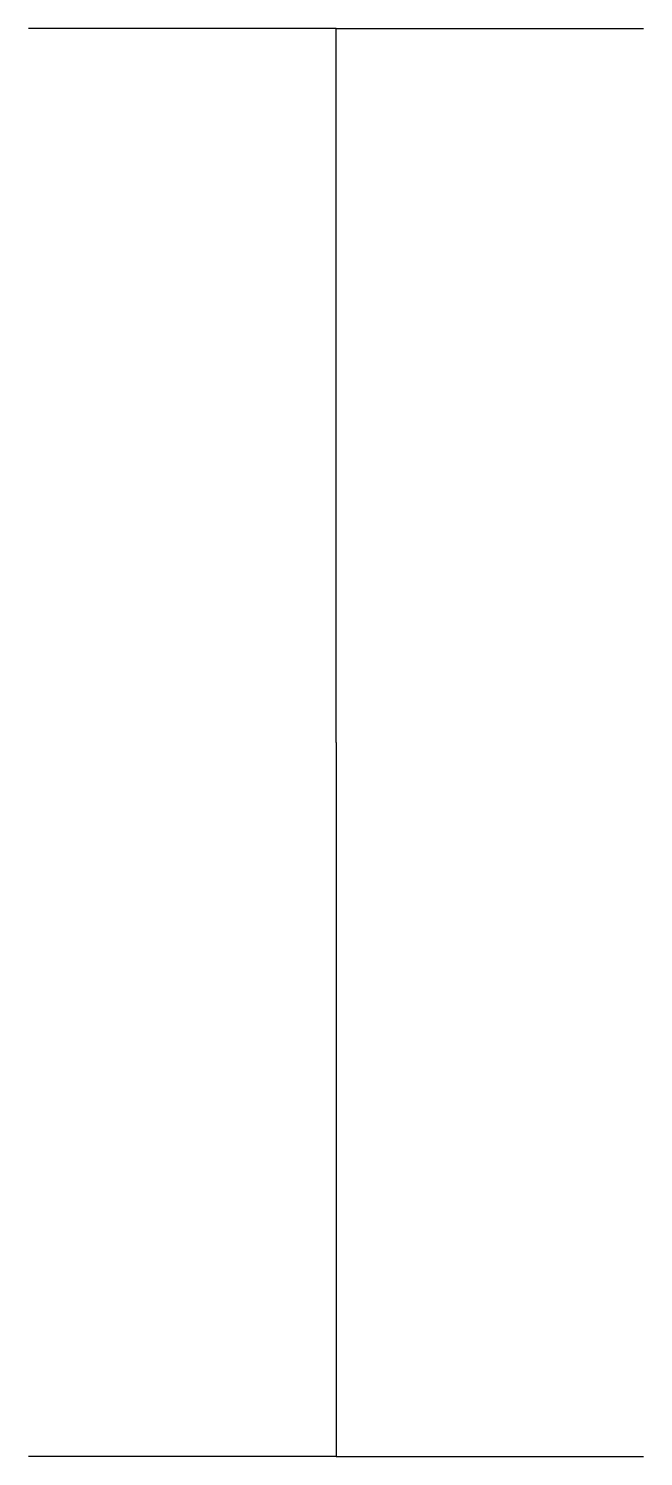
# Model space of a CAD drawing. Extents: x -125 to 125, y -290 to 290.
import ezdxf

# ---------------------------------------------------------------- set-up
doc = ezdxf.new("R2010")
doc.units = 0
doc.layers.get('0').update_dxf_attribs({"linetype": 'CONTINUOUS'})

msp = doc.modelspace()

# ---------------------------------------------------------------- linework, layer by layer
for p, q in [((0, 290.5), (-125, 290.5)), ((0, 0), (0, 290.5)), ((0, 290.5), (125, 290.5)), ((0, 0), (0, -290.5)), ((0, -290.5), (-125, -290.5)), ((0, -290.5), (125, -290.5))]:
    msp.add_line(p, q)

doc.saveas('drawing.dxf')
